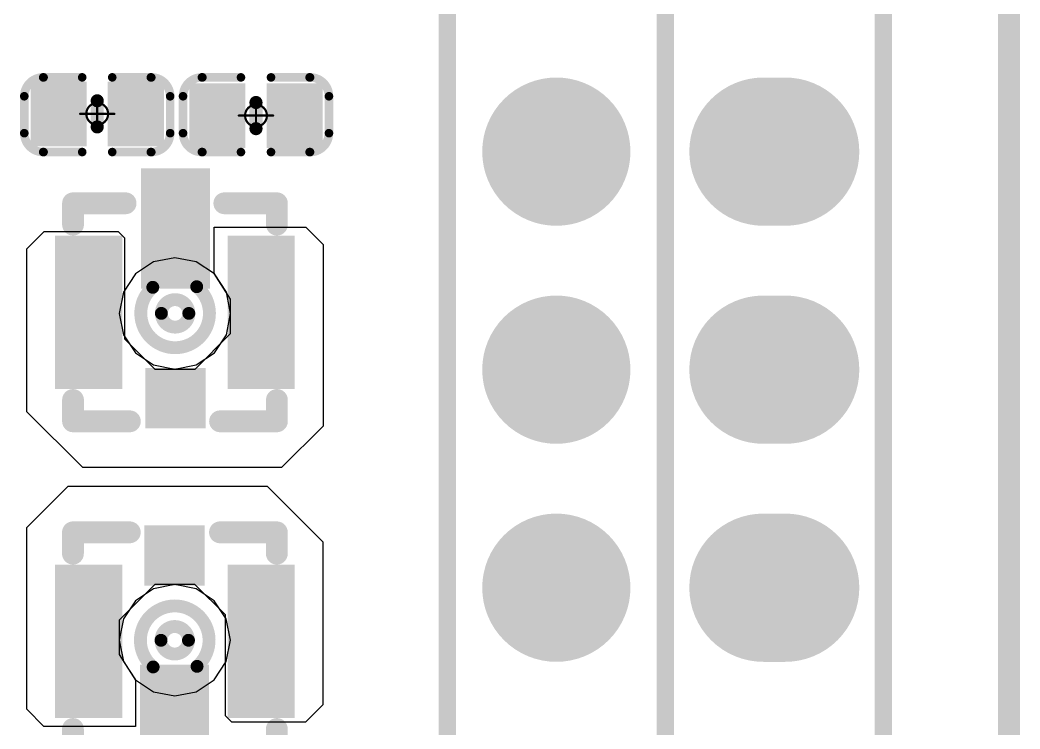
# Model space of a CAD drawing. Header units: millimetres. Extents: x 19.13 to 23.12, y 5.07 to 8.34.
# Drawn here: x 22.6212 to 23.08, y 7.2552 to 7.5803 of the extents above; entities that cross this region are included whole.
import ezdxf

# ---------------------------------------------------------------- set-up
doc = ezdxf.new("R2010")
doc.units = ezdxf.units.MM
doc.header["$MEASUREMENT"] = 0
for name, color, linetype in [('BottomLayer', 5, 'Continuous'), ('BottomOverlay', 54, 'Continuous'), ('BottomPaste', 16, 'Continuous'), ('BottomSolder', 6, 'Continuous'), ('KeepOutLayer', 6, 'Continuous'), ('Mechanical15', 56, 'Continuous'), ('MidLayer1', 16, 'Continuous'), ('MidLayer2', 76, 'Continuous'), ('MidLayer3', 90, 'Continuous'), ('MidLayer4', 156, 'Continuous'), ('MultiLayer', 9, 'Continuous'), ('TopLayer', 1, 'Continuous'), ('TopOverlay', 2, 'Continuous'), ('TopSolder', 216, 'Continuous')]:
    doc.layers.add(name, color=color, linetype=linetype)

# ---------------------------------------------------------------- blocks, each defined once
blk = doc.blocks.new('DIP20X2_492')
at = {"layer": 'BottomLayer', "const_width": 0.06}
for points in [[(-0.005, -1.3), (0.005, -1.3)], [(-0.005, -1.4), (0.005, -1.4)], [(-0.005, -1.5), (0.005, -1.5)]]:
    blk.add_lwpolyline(points, dxfattribs=at)
at = {"layer": 'BottomLayer', "const_width": 0.03}
for points in [[(-0.02, -1.3, 1), (0.01, -1.3, 1)], [(-0.01, -1.3, 1), (0.02, -1.3, 1)], [(0.085, -1.3, 1), (0.115, -1.3, 1)], [(-0.02, -1.4, 1), (0.01, -1.4, 1)], [(-0.01, -1.4, 1), (0.02, -1.4, 1)], [(0.085, -1.4, 1), (0.115, -1.4, 1)], [(-0.02, -1.5, 1), (0.01, -1.5, 1)], [(-0.01, -1.5, 1), (0.02, -1.5, 1)], [(0.085, -1.5, 1), (0.115, -1.5, 1)]]:
    blk.add_lwpolyline(points, format="xyb", close=True, dxfattribs=at)
at = {"layer": 'BottomSolder', "const_width": 0.068}
for points in [[(-0.005, -1.3), (0.005, -1.3)], [(-0.005, -1.4), (0.005, -1.4)], [(-0.005, -1.5), (0.005, -1.5)]]:
    blk.add_lwpolyline(points, dxfattribs=at)
at = {"layer": 'BottomSolder', "const_width": 0.034}
for points in [[(-0.022, -1.3, 1), (0.012, -1.3, 1)], [(-0.012, -1.3, 1), (0.022, -1.3, 1)], [(0.083, -1.3, 1), (0.117, -1.3, 1)], [(-0.022, -1.4, 1), (0.012, -1.4, 1)], [(-0.012, -1.4, 1), (0.022, -1.4, 1)], [(0.083, -1.4, 1), (0.117, -1.4, 1)], [(-0.022, -1.5, 1), (0.012, -1.5, 1)], [(-0.012, -1.5, 1), (0.022, -1.5, 1)], [(0.083, -1.5, 1), (0.117, -1.5, 1)]]:
    blk.add_lwpolyline(points, format="xyb", close=True, dxfattribs=at)
at = {"layer": 'MidLayer1', "const_width": 0.06}
for points in [[(-0.005, -1.3), (0.005, -1.3)], [(-0.005, -1.4), (0.005, -1.4)], [(-0.005, -1.5), (0.005, -1.5)]]:
    blk.add_lwpolyline(points, dxfattribs=at)
at = {"layer": 'MidLayer1', "const_width": 0.03}
for points in [[(-0.02, -1.3, 1), (0.01, -1.3, 1)], [(-0.01, -1.3, 1), (0.02, -1.3, 1)], [(0.085, -1.3, 1), (0.115, -1.3, 1)], [(-0.02, -1.4, 1), (0.01, -1.4, 1)], [(-0.01, -1.4, 1), (0.02, -1.4, 1)], [(0.085, -1.4, 1), (0.115, -1.4, 1)], [(-0.02, -1.5, 1), (0.01, -1.5, 1)], [(-0.01, -1.5, 1), (0.02, -1.5, 1)], [(0.085, -1.5, 1), (0.115, -1.5, 1)]]:
    blk.add_lwpolyline(points, format="xyb", close=True, dxfattribs=at)
at = {"layer": 'MidLayer2', "const_width": 0.06}
for points in [[(-0.005, -1.3), (0.005, -1.3)], [(-0.005, -1.4), (0.005, -1.4)], [(-0.005, -1.5), (0.005, -1.5)]]:
    blk.add_lwpolyline(points, dxfattribs=at)
at = {"layer": 'MidLayer2', "const_width": 0.03}
for points in [[(-0.02, -1.3, 1), (0.01, -1.3, 1)], [(-0.01, -1.3, 1), (0.02, -1.3, 1)], [(0.085, -1.3, 1), (0.115, -1.3, 1)], [(-0.02, -1.4, 1), (0.01, -1.4, 1)], [(-0.01, -1.4, 1), (0.02, -1.4, 1)], [(0.085, -1.4, 1), (0.115, -1.4, 1)], [(-0.02, -1.5, 1), (0.01, -1.5, 1)], [(-0.01, -1.5, 1), (0.02, -1.5, 1)], [(0.085, -1.5, 1), (0.115, -1.5, 1)]]:
    blk.add_lwpolyline(points, format="xyb", close=True, dxfattribs=at)
at = {"layer": 'MidLayer3', "const_width": 0.06}
for points in [[(-0.005, -1.3), (0.005, -1.3)], [(-0.005, -1.4), (0.005, -1.4)], [(-0.005, -1.5), (0.005, -1.5)]]:
    blk.add_lwpolyline(points, dxfattribs=at)
at = {"layer": 'MidLayer3', "const_width": 0.03}
for points in [[(-0.02, -1.3, 1), (0.01, -1.3, 1)], [(-0.01, -1.3, 1), (0.02, -1.3, 1)], [(0.085, -1.3, 1), (0.115, -1.3, 1)], [(-0.02, -1.4, 1), (0.01, -1.4, 1)], [(-0.01, -1.4, 1), (0.02, -1.4, 1)], [(0.085, -1.4, 1), (0.115, -1.4, 1)], [(-0.02, -1.5, 1), (0.01, -1.5, 1)], [(-0.01, -1.5, 1), (0.02, -1.5, 1)], [(0.085, -1.5, 1), (0.115, -1.5, 1)]]:
    blk.add_lwpolyline(points, format="xyb", close=True, dxfattribs=at)
at = {"layer": 'MidLayer4', "const_width": 0.06}
for points in [[(-0.005, -1.3), (0.005, -1.3)], [(-0.005, -1.4), (0.005, -1.4)], [(-0.005, -1.5), (0.005, -1.5)]]:
    blk.add_lwpolyline(points, dxfattribs=at)
at = {"layer": 'MidLayer4', "const_width": 0.03}
for points in [[(-0.02, -1.3, 1), (0.01, -1.3, 1)], [(-0.01, -1.3, 1), (0.02, -1.3, 1)], [(0.085, -1.3, 1), (0.115, -1.3, 1)], [(-0.02, -1.4, 1), (0.01, -1.4, 1)], [(-0.01, -1.4, 1), (0.02, -1.4, 1)], [(0.085, -1.4, 1), (0.115, -1.4, 1)], [(-0.02, -1.5, 1), (0.01, -1.5, 1)], [(-0.01, -1.5, 1), (0.02, -1.5, 1)], [(0.085, -1.5, 1), (0.115, -1.5, 1)]]:
    blk.add_lwpolyline(points, format="xyb", close=True, dxfattribs=at)
at = {"layer": 'MultiLayer', "const_width": 0.06}
for points in [[(-0.005, -1.3), (0.005, -1.3)], [(-0.005, -1.4), (0.005, -1.4)], [(-0.005, -1.5), (0.005, -1.5)]]:
    blk.add_lwpolyline(points, dxfattribs=at)
at = {"layer": 'MultiLayer', "const_width": 0.03}
for points in [[(-0.02, -1.3, 1), (0.01, -1.3, 1)], [(-0.01, -1.3, 1), (0.02, -1.3, 1)], [(0.085, -1.3, 1), (0.115, -1.3, 1)], [(-0.02, -1.4, 1), (0.01, -1.4, 1)], [(-0.01, -1.4, 1), (0.02, -1.4, 1)], [(0.085, -1.4, 1), (0.115, -1.4, 1)], [(-0.02, -1.5, 1), (0.01, -1.5, 1)], [(-0.01, -1.5, 1), (0.02, -1.5, 1)], [(0.085, -1.5, 1), (0.115, -1.5, 1)]]:
    blk.add_lwpolyline(points, format="xyb", close=True, dxfattribs=at)
at = {"layer": 'TopLayer', "const_width": 0.06}
for points in [[(-0.005, -1.3), (0.005, -1.3)], [(-0.005, -1.4), (0.005, -1.4)], [(-0.005, -1.5), (0.005, -1.5)]]:
    blk.add_lwpolyline(points, dxfattribs=at)
at = {"layer": 'TopLayer', "const_width": 0.03}
for points in [[(-0.02, -1.3, 1), (0.01, -1.3, 1)], [(-0.01, -1.3, 1), (0.02, -1.3, 1)], [(0.085, -1.3, 1), (0.115, -1.3, 1)], [(-0.02, -1.4, 1), (0.01, -1.4, 1)], [(-0.01, -1.4, 1), (0.02, -1.4, 1)], [(0.085, -1.4, 1), (0.115, -1.4, 1)], [(-0.02, -1.5, 1), (0.01, -1.5, 1)], [(-0.01, -1.5, 1), (0.02, -1.5, 1)], [(0.085, -1.5, 1), (0.115, -1.5, 1)]]:
    blk.add_lwpolyline(points, format="xyb", close=True, dxfattribs=at)
at = {"layer": 'TopOverlay', "const_width": 0.00787}
for points in [[(-0.05, 0.05), (-0.05, -1.95)], [(0.05, 0.05), (0.05, -1.95)], [(0.05, 0.05), (0.05, -1.95)], [(0.15, 0.05), (0.15, -1.95)]]:
    blk.add_lwpolyline(points, dxfattribs=at)
at = {"layer": 'TopSolder', "const_width": 0.068}
for points in [[(-0.005, -1.3), (0.005, -1.3)], [(-0.005, -1.4), (0.005, -1.4)], [(-0.005, -1.5), (0.005, -1.5)]]:
    blk.add_lwpolyline(points, dxfattribs=at)
at = {"layer": 'TopSolder', "const_width": 0.034}
for points in [[(-0.022, -1.3, 1), (0.012, -1.3, 1)], [(-0.012, -1.3, 1), (0.022, -1.3, 1)], [(0.083, -1.3, 1), (0.117, -1.3, 1)], [(-0.022, -1.4, 1), (0.012, -1.4, 1)], [(-0.012, -1.4, 1), (0.022, -1.4, 1)], [(0.083, -1.4, 1), (0.117, -1.4, 1)], [(-0.022, -1.5, 1), (0.012, -1.5, 1)], [(-0.012, -1.5, 1), (0.022, -1.5, 1)], [(0.083, -1.5, 1), (0.117, -1.5, 1)]]:
    blk.add_lwpolyline(points, format="xyb", close=True, dxfattribs=at)
blk = doc.blocks.new('C0402_B_529')
at = {"layer": 'BottomLayer'}
for points in [[(-0.02657, -0.01083), (-0.00886, -0.01083), (-0.02657, 0.01082), (-0.00886, 0.01082)], [(0.00886, -0.01083), (0.02657, -0.01083), (0.00886, 0.01083), (0.02657, 0.01083)]]:
    blk.add_solid(points, dxfattribs=at)
at = {"layer": 'BottomOverlay', "const_width": 0.00394}
for points in [[(-0.03346, 0.00807, -0.414214), (-0.0248, 0.01673)], [(0.0248, 0.01673, -0.414214), (0.03346, 0.00807)], [(-0.0248, -0.01752, -0.414214), (-0.03346, -0.00886)], [(0.03346, -0.00886, -0.414214), (0.0248, -0.01752)]]:
    blk.add_lwpolyline(points, format="xyb", dxfattribs=at)
at = {"layer": 'BottomOverlay'}
for points, const_width in [([(-0.02578, 0.01673, 1), (-0.02382, 0.01673, 1)], 0.00197), ([(-0.02559, 0.01673, 1), (-0.02362, 0.01673, 1)], 0.00197), ([(-0.00787, 0.01673, 1), (-0.0059, 0.01673, 1)], 0.00197), ([(0.00591, 0.01673, 1), (0.00787, 0.01673, 1)], 0.00197), ([(0.02362, 0.01673, 1), (0.02559, 0.01673, 1)], 0.00197), ([(0.02382, 0.01673, 1), (0.02579, 0.01673, 1)], 0.00197), ([(-0.03445, 0.00807, 1), (-0.03248, 0.00807, 1)], 0.00197), ([(-0.03445, 0.00807, 1), (-0.03248, 0.00807, 1)], 0.00197), ([(0.03248, 0.00807, 1), (0.03445, 0.00807, 1)], 0.00197), ([(0.03248, 0.00807, 1), (0.03445, 0.00807, 1)], 0.00197), ([(-0.0015, 0.006, 1), (0.0015, 0.006, 1)], 0.003), ([(-0.0015, -0.006, 1), (0.0015, -0.006, 1)], 0.003), ([(-0.03445, -0.00886, 1), (-0.03248, -0.00886, 1)], 0.00197), ([(-0.03445, -0.00886, 1), (-0.03248, -0.00886, 1)], 0.00197), ([(0.03248, -0.00886, 1), (0.03445, -0.00886, 1)], 0.00197), ([(0.03248, -0.00886, 1), (0.03445, -0.00886, 1)], 0.00197), ([(-0.02578, -0.01752, 1), (-0.02382, -0.01752, 1)], 0.00197), ([(-0.02559, -0.01752, 1), (-0.02362, -0.01752, 1)], 0.00197), ([(-0.00787, -0.01752, 1), (-0.0059, -0.01752, 1)], 0.00197), ([(0.00591, -0.01752, 1), (0.00787, -0.01752, 1)], 0.00197), ([(0.02362, -0.01752, 1), (0.02559, -0.01752, 1)], 0.00197), ([(0.02382, -0.01752, 1), (0.02579, -0.01752, 1)], 0.00197)]:
    blk.add_lwpolyline(points, format="xyb", close=True, dxfattribs=dict(at, const_width=const_width))
for points, const_width in [([(-0.0246, 0.01673), (-0.00689, 0.01673)], 0.00394), ([(0.00689, 0.01673), (0.02461, 0.01673)], 0.00394), ([(-0.03346, -0.00886), (-0.03346, 0.00807)], 0.00394), ([(0.03346, -0.00886), (0.03346, 0.00807)], 0.00394), ([(0, -0.006), (0, 0.006)], 0.006), ([(-0.0246, -0.01752), (-0.00689, -0.01752)], 0.00394), ([(0.00689, -0.01752), (0.02461, -0.01752)], 0.00394)]:
    blk.add_lwpolyline(points, dxfattribs=dict(at, const_width=const_width))
at = {"layer": 'BottomPaste'}
for points in [[(-0.02657, -0.01083), (-0.00886, -0.01083), (-0.02657, 0.01082), (-0.00886, 0.01082)], [(0.00886, -0.01083), (0.02657, -0.01083), (0.00886, 0.01083), (0.02657, 0.01083)]]:
    blk.add_solid(points, dxfattribs=at)
at = {"layer": 'BottomSolder'}
for points in [[(-0.03057, -0.01483), (-0.00486, -0.01483), (-0.03057, 0.01482), (-0.00486, 0.01482)], [(0.00486, -0.01483), (0.03057, -0.01483), (0.00486, 0.01483), (0.03057, 0.01483)]]:
    blk.add_solid(points, dxfattribs=at)
at = {"layer": 'Mechanical15'}
for points, const_width in [([(0.005, 0, 1), (-0.005, 0, 1)], 0.001), ([(-0.00025, 0.00787, 1), (0.00025, 0.00787, 1)], 0.0005), ([(-0.00812, 0, 1), (-0.00762, 0, 1)], 0.0005), ([(-0.00525, 0, 1), (-0.00475, 0, 1)], 0.0005), ([(0.00475, 0, 1), (0.00525, 0, 1)], 0.0005), ([(0.00763, 0, 1), (0.00813, 0, 1)], 0.0005), ([(-0.00025, -0.00788, 1), (0.00025, -0.00788, 1)], 0.0005)]:
    blk.add_lwpolyline(points, format="xyb", close=True, dxfattribs=dict(at, const_width=const_width))
at = {"layer": 'Mechanical15', "const_width": 0.001}
for points in [[(0, -0.00788), (0, 0.00787)], [(-0.00787, 0), (0.00788, 0)]]:
    blk.add_lwpolyline(points, dxfattribs=at)
blk = doc.blocks.new('C0402_B_530')
at = {"layer": 'BottomLayer'}
for points in [[(-0.02657, -0.01083), (-0.00886, -0.01083), (-0.02657, 0.01082), (-0.00886, 0.01082)], [(0.00886, -0.01083), (0.02657, -0.01083), (0.00886, 0.01083), (0.02657, 0.01083)]]:
    blk.add_solid(points, dxfattribs=at)
at = {"layer": 'BottomOverlay', "const_width": 0.00394}
for points in [[(-0.03346, 0.00807, -0.414214), (-0.0248, 0.01673)], [(0.0248, 0.01673, -0.414214), (0.03346, 0.00807)], [(-0.0248, -0.01752, -0.414214), (-0.03346, -0.00886)], [(0.03346, -0.00886, -0.414214), (0.0248, -0.01752)]]:
    blk.add_lwpolyline(points, format="xyb", dxfattribs=at)
at = {"layer": 'BottomOverlay'}
for points, const_width in [([(-0.02578, 0.01673, 1), (-0.02382, 0.01673, 1)], 0.00197), ([(-0.02559, 0.01673, 1), (-0.02362, 0.01673, 1)], 0.00197), ([(-0.00787, 0.01673, 1), (-0.0059, 0.01673, 1)], 0.00197), ([(0.00591, 0.01673, 1), (0.00787, 0.01673, 1)], 0.00197), ([(0.02362, 0.01673, 1), (0.02559, 0.01673, 1)], 0.00197), ([(0.02382, 0.01673, 1), (0.02579, 0.01673, 1)], 0.00197), ([(-0.03445, 0.00807, 1), (-0.03248, 0.00807, 1)], 0.00197), ([(-0.03445, 0.00807, 1), (-0.03248, 0.00807, 1)], 0.00197), ([(0.03248, 0.00807, 1), (0.03445, 0.00807, 1)], 0.00197), ([(0.03248, 0.00807, 1), (0.03445, 0.00807, 1)], 0.00197), ([(-0.0015, 0.006, 1), (0.0015, 0.006, 1)], 0.003), ([(-0.0015, -0.006, 1), (0.0015, -0.006, 1)], 0.003), ([(-0.03445, -0.00886, 1), (-0.03248, -0.00886, 1)], 0.00197), ([(-0.03445, -0.00886, 1), (-0.03248, -0.00886, 1)], 0.00197), ([(0.03248, -0.00886, 1), (0.03445, -0.00886, 1)], 0.00197), ([(0.03248, -0.00886, 1), (0.03445, -0.00886, 1)], 0.00197), ([(-0.02578, -0.01752, 1), (-0.02382, -0.01752, 1)], 0.00197), ([(-0.02559, -0.01752, 1), (-0.02362, -0.01752, 1)], 0.00197), ([(-0.00787, -0.01752, 1), (-0.0059, -0.01752, 1)], 0.00197), ([(0.00591, -0.01752, 1), (0.00787, -0.01752, 1)], 0.00197), ([(0.02362, -0.01752, 1), (0.02559, -0.01752, 1)], 0.00197), ([(0.02382, -0.01752, 1), (0.02579, -0.01752, 1)], 0.00197)]:
    blk.add_lwpolyline(points, format="xyb", close=True, dxfattribs=dict(at, const_width=const_width))
for points, const_width in [([(-0.00689, 0.01673), (-0.0246, 0.01673)], 0.00394), ([(0.02461, 0.01673), (0.00689, 0.01673)], 0.00394), ([(-0.03346, 0.00807), (-0.03346, -0.00886)], 0.00394), ([(0.03346, 0.00807), (0.03346, -0.00886)], 0.00394), ([(0, 0.006), (0, -0.006)], 0.006), ([(-0.00689, -0.01752), (-0.0246, -0.01752)], 0.00394), ([(0.02461, -0.01752), (0.00689, -0.01752)], 0.00394)]:
    blk.add_lwpolyline(points, dxfattribs=dict(at, const_width=const_width))
at = {"layer": 'BottomPaste'}
for points in [[(-0.02657, -0.01083), (-0.00886, -0.01083), (-0.02657, 0.01082), (-0.00886, 0.01082)], [(0.00886, -0.01083), (0.02657, -0.01083), (0.00886, 0.01083), (0.02657, 0.01083)]]:
    blk.add_solid(points, dxfattribs=at)
at = {"layer": 'BottomSolder'}
for points in [[(-0.03057, -0.01483), (-0.00486, -0.01483), (-0.03057, 0.01482), (-0.00486, 0.01482)], [(0.00486, -0.01483), (0.03057, -0.01483), (0.00486, 0.01483), (0.03057, 0.01483)]]:
    blk.add_solid(points, dxfattribs=at)
at = {"layer": 'Mechanical15'}
for points, const_width in [([(0.005, 0, 1), (-0.005, 0, 1)], 0.001), ([(-0.00025, 0.00787, 1), (0.00025, 0.00787, 1)], 0.0005), ([(-0.00812, 0, 1), (-0.00762, 0, 1)], 0.0005), ([(-0.00525, 0, 1), (-0.00475, 0, 1)], 0.0005), ([(0.00475, 0, 1), (0.00525, 0, 1)], 0.0005), ([(0.00763, 0, 1), (0.00813, 0, 1)], 0.0005), ([(-0.00025, -0.00788, 1), (0.00025, -0.00788, 1)], 0.0005)]:
    blk.add_lwpolyline(points, format="xyb", close=True, dxfattribs=dict(at, const_width=const_width))
at = {"layer": 'Mechanical15', "const_width": 0.001}
for points in [[(0, 0.00787), (0, -0.00788)], [(0.00788, 0), (-0.00787, 0)]]:
    blk.add_lwpolyline(points, dxfattribs=at)
blk = doc.blocks.new('IPEX_SMD_BWIPX_4_001E_B_533')
at = {"layer": 'BottomLayer'}
for points in [[(-0.01004, 0.02904), (0.00965, 0.02904), (-0.01004, 0.04872), (0.00965, 0.04872)], [(-0.05098, -0.03159), (-0.02815, -0.03159), (-0.05098, 0.03061), (-0.02815, 0.03061)], [(0.02815, -0.03159), (0.05098, -0.03159), (0.02815, 0.03061), (0.05098, 0.03061)], [(-0.01201, -0.0625), (0.01161, -0.0625), (-0.01201, -0.01526), (0.01161, -0.01526)]]:
    blk.add_solid(points, dxfattribs=at)
at = {"layer": 'BottomOverlay', "const_width": 0.01}
for points in [[(-0.02177, 0.04951), (-0.04677, 0.04951)], [(-0.04677, 0.04951), (-0.04677, 0.03971)], [(-0.02068, 0.04951), (-0.02177, 0.04951)], [(0.02177, 0.04951), (0.02068, 0.04951)], [(0.04677, 0.04951), (0.02177, 0.04951)], [(0.04677, 0.04951), (0.04677, 0.03971)], [(-0.04677, -0.04069), (-0.04677, -0.05049)], [(0.04677, -0.04069), (0.04677, -0.05049)], [(-0.02265, -0.05049), (-0.04677, -0.05049)], [(0.04677, -0.05049), (0.02265, -0.05049)]]:
    blk.add_lwpolyline(points, dxfattribs=at)
at = {"layer": 'BottomOverlay'}
for points, const_width in [([(-0.04927, 0.04951, 1), (-0.04427, 0.04951, 1)], 0.005), ([(-0.04927, 0.04951, 1), (-0.04427, 0.04951, 1)], 0.005), ([(-0.02427, 0.04951, 1), (-0.01927, 0.04951, 1)], 0.005), ([(-0.02427, 0.04951, 1), (-0.01927, 0.04951, 1)], 0.005), ([(-0.02318, 0.04951, 1), (-0.01818, 0.04951, 1)], 0.005), ([(0.01818, 0.04951, 1), (0.02318, 0.04951, 1)], 0.005), ([(0.01927, 0.04951, 1), (0.02427, 0.04951, 1)], 0.005), ([(0.01927, 0.04951, 1), (0.02427, 0.04951, 1)], 0.005), ([(0.04427, 0.04951, 1), (0.04927, 0.04951, 1)], 0.005), ([(0.04427, 0.04951, 1), (0.04927, 0.04951, 1)], 0.005), ([(-0.04927, 0.03971, 1), (-0.04427, 0.03971, 1)], 0.005), ([(0.04427, 0.03971, 1), (0.04927, 0.03971, 1)], 0.005), ([(0.00623, 0, 1), (-0.00637, 0, 1)], 0.00591), ([(-0.00784, 0, 1), (-0.00489, 0, 1)], 0.00295), ([(0.00476, 0, 1), (0.00771, 0, 1)], 0.00295), ([(0.0087, -0.01196, 1), (0.01166, -0.01196, 1)], 0.00295), ([(-0.01145, -0.01224, 1), (-0.0085, -0.01224, 1)], 0.00295), ([(-0.04927, -0.04069, 1), (-0.04427, -0.04069, 1)], 0.005), ([(0.04427, -0.04069, 1), (0.04927, -0.04069, 1)], 0.005), ([(-0.04927, -0.05049, 1), (-0.04427, -0.05049, 1)], 0.005), ([(-0.04927, -0.05049, 1), (-0.04427, -0.05049, 1)], 0.005), ([(-0.02515, -0.05049, 1), (-0.02015, -0.05049, 1)], 0.005), ([(0.02015, -0.05049, 1), (0.02515, -0.05049, 1)], 0.005), ([(0.04427, -0.05049, 1), (0.04927, -0.05049, 1)], 0.005), ([(0.04427, -0.05049, 1), (0.04927, -0.05049, 1)], 0.005)]:
    blk.add_lwpolyline(points, format="xyb", close=True, dxfattribs=dict(at, const_width=const_width))
at = {"layer": 'BottomOverlay', "const_width": 0.00591}
blk.add_lwpolyline([(-0.00998, -0.01224, -2.762771), (0.01018, -0.01196)], format="xyb", dxfattribs=at)
at = {"layer": 'BottomPaste'}
for points in [[(-0.01004, 0.02904), (0.00965, 0.02904), (-0.01004, 0.04872), (0.00965, 0.04872)], [(-0.05098, -0.03159), (-0.02815, -0.03159), (-0.05098, 0.03061), (-0.02815, 0.03061)], [(0.02815, -0.03159), (0.05098, -0.03159), (0.02815, 0.03061), (0.05098, 0.03061)], [(-0.01201, -0.0625), (0.01161, -0.0625), (-0.01201, -0.01526), (0.01161, -0.01526)]]:
    blk.add_solid(points, dxfattribs=at)
at = {"layer": 'BottomSolder'}
for points in [[(-0.01404, 0.02504), (0.01365, 0.02504), (-0.01404, 0.05272), (0.01365, 0.05272)], [(-0.05498, -0.03559), (-0.02415, -0.03559), (-0.05498, 0.03461), (-0.02415, 0.03461)], [(0.02415, -0.03559), (0.05498, -0.03559), (0.02415, 0.03461), (0.05498, 0.03461)], [(-0.01601, -0.0665), (0.01561, -0.0665), (-0.01601, -0.01126), (0.01561, -0.01126)]]:
    blk.add_solid(points, dxfattribs=at)
blk = doc.blocks.new('IPEX_SMD_BWIPX_4_001E_B_534')
at = {"layer": 'BottomLayer'}
for points in [[(-0.01004, 0.02904), (0.00965, 0.02904), (-0.01004, 0.04872), (0.00965, 0.04872)], [(-0.05098, -0.03159), (-0.02815, -0.03159), (-0.05098, 0.03061), (-0.02815, 0.03061)], [(0.02815, -0.03159), (0.05098, -0.03159), (0.02815, 0.03061), (0.05098, 0.03061)], [(-0.01201, -0.0625), (0.01161, -0.0625), (-0.01201, -0.01526), (0.01161, -0.01526)]]:
    blk.add_solid(points, dxfattribs=at)
at = {"layer": 'BottomOverlay', "const_width": 0.01}
for points in [[(-0.04677, 0.04951), (-0.02177, 0.04951)], [(-0.04677, 0.03971), (-0.04677, 0.04951)], [(-0.02177, 0.04951), (-0.02068, 0.04951)], [(0.02068, 0.04951), (0.02177, 0.04951)], [(0.02177, 0.04951), (0.04677, 0.04951)], [(0.04677, 0.03971), (0.04677, 0.04951)], [(-0.04677, -0.05049), (-0.04677, -0.04069)], [(0.04677, -0.05049), (0.04677, -0.04069)], [(-0.04677, -0.05049), (-0.02265, -0.05049)], [(0.02265, -0.05049), (0.04677, -0.05049)]]:
    blk.add_lwpolyline(points, dxfattribs=at)
at = {"layer": 'BottomOverlay'}
for points, const_width in [([(-0.04927, 0.04951, 1), (-0.04427, 0.04951, 1)], 0.005), ([(-0.04927, 0.04951, 1), (-0.04427, 0.04951, 1)], 0.005), ([(-0.02427, 0.04951, 1), (-0.01927, 0.04951, 1)], 0.005), ([(-0.02427, 0.04951, 1), (-0.01927, 0.04951, 1)], 0.005), ([(-0.02318, 0.04951, 1), (-0.01818, 0.04951, 1)], 0.005), ([(0.01818, 0.04951, 1), (0.02318, 0.04951, 1)], 0.005), ([(0.01927, 0.04951, 1), (0.02427, 0.04951, 1)], 0.005), ([(0.01927, 0.04951, 1), (0.02427, 0.04951, 1)], 0.005), ([(0.04427, 0.04951, 1), (0.04927, 0.04951, 1)], 0.005), ([(0.04427, 0.04951, 1), (0.04927, 0.04951, 1)], 0.005), ([(-0.04927, 0.03971, 1), (-0.04427, 0.03971, 1)], 0.005), ([(0.04427, 0.03971, 1), (0.04927, 0.03971, 1)], 0.005), ([(0.00623, 0, 1), (-0.00637, 0, 1)], 0.00591), ([(-0.00784, 0, 1), (-0.00489, 0, 1)], 0.00295), ([(0.00476, 0, 1), (0.00771, 0, 1)], 0.00295), ([(0.0087, -0.01196, 1), (0.01166, -0.01196, 1)], 0.00295), ([(-0.01145, -0.01224, 1), (-0.0085, -0.01224, 1)], 0.00295), ([(-0.04927, -0.04069, 1), (-0.04427, -0.04069, 1)], 0.005), ([(0.04427, -0.04069, 1), (0.04927, -0.04069, 1)], 0.005), ([(-0.04927, -0.05049, 1), (-0.04427, -0.05049, 1)], 0.005), ([(-0.04927, -0.05049, 1), (-0.04427, -0.05049, 1)], 0.005), ([(-0.02515, -0.05049, 1), (-0.02015, -0.05049, 1)], 0.005), ([(0.02015, -0.05049, 1), (0.02515, -0.05049, 1)], 0.005), ([(0.04427, -0.05049, 1), (0.04927, -0.05049, 1)], 0.005), ([(0.04427, -0.05049, 1), (0.04927, -0.05049, 1)], 0.005)]:
    blk.add_lwpolyline(points, format="xyb", close=True, dxfattribs=dict(at, const_width=const_width))
at = {"layer": 'BottomOverlay', "const_width": 0.00591}
blk.add_lwpolyline([(-0.00998, -0.01224, -2.762771), (0.01018, -0.01196)], format="xyb", dxfattribs=at)
at = {"layer": 'BottomPaste'}
for points in [[(-0.01004, 0.02904), (0.00965, 0.02904), (-0.01004, 0.04872), (0.00965, 0.04872)], [(-0.05098, -0.03159), (-0.02815, -0.03159), (-0.05098, 0.03061), (-0.02815, 0.03061)], [(0.02815, -0.03159), (0.05098, -0.03159), (0.02815, 0.03061), (0.05098, 0.03061)], [(-0.01201, -0.0625), (0.01161, -0.0625), (-0.01201, -0.01526), (0.01161, -0.01526)]]:
    blk.add_solid(points, dxfattribs=at)
at = {"layer": 'BottomSolder'}
for points in [[(-0.01404, 0.02504), (0.01365, 0.02504), (-0.01404, 0.05272), (0.01365, 0.05272)], [(-0.05498, -0.03559), (-0.02415, -0.03559), (-0.05498, 0.03461), (-0.02415, 0.03461)], [(0.02415, -0.03559), (0.05498, -0.03559), (0.02415, 0.03461), (0.05498, 0.03461)], [(-0.01601, -0.0665), (0.01561, -0.0665), (-0.01601, -0.01126), (0.01561, -0.01126)]]:
    blk.add_solid(points, dxfattribs=at)

msp = doc.modelspace()

# ---------------------------------------------------------------- linework, layer by layer
at = {"layer": 'BottomLayer'}
for p, q in [((22.62441, 7.47543), (22.63233, 7.48335)), ((22.63233, 7.48335), (22.66618, 7.48335)), ((22.66618, 7.48335), (22.66916, 7.48038)), ((22.71031, 7.46414), (22.71031, 7.48527)), ((22.71031, 7.48527), (22.75236, 7.48527)), ((22.75236, 7.48527), (22.76023, 7.4774)), ((22.66916, 7.48038), (22.66916, 7.43418)), ((22.62441, 7.40063), (22.62441, 7.47543)), ((22.76023, 7.4774), (22.76023, 7.39403)), ((22.68253, 7.46938), (22.67424, 7.46385)), ((22.69231, 7.47133), (22.68253, 7.46938)), ((22.69231, 7.47133), (22.69231, 7.47133)), ((22.70208, 7.46938), (22.69231, 7.47133)), ((22.71037, 7.46385), (22.70208, 7.46938)), ((22.67424, 7.46385), (22.6687, 7.45556)), ((22.71785, 7.45229), (22.71031, 7.46414)), ((22.71591, 7.45556), (22.71037, 7.46385)), ((22.6687, 7.45556), (22.66676, 7.44578)), ((22.71785, 7.44578), (22.71591, 7.45556)), ((22.71785, 7.43658), (22.71785, 7.45229)), ((22.66676, 7.44578), (22.66676, 7.44578)), ((22.66676, 7.44578), (22.6687, 7.43601)), ((22.71591, 7.43601), (22.71785, 7.44578)), ((22.71785, 7.44578), (22.71785, 7.44578)), ((22.6687, 7.43601), (22.67424, 7.42772)), ((22.66916, 7.43418), (22.68311, 7.42022)), ((22.70152, 7.42025), (22.71785, 7.43658)), ((22.71037, 7.42772), (22.71591, 7.43601)), ((22.67424, 7.42772), (22.68253, 7.42218)), ((22.70208, 7.42218), (22.71037, 7.42772)), ((22.68253, 7.42218), (22.69231, 7.42024)), ((22.68311, 7.42022), (22.70152, 7.42025)), ((22.69231, 7.42024), (22.70208, 7.42218)), ((22.69231, 7.42024), (22.69231, 7.42024)), ((22.65, 7.37503), (22.62441, 7.40063)), ((22.76023, 7.39403), (22.74124, 7.37503)), ((22.74124, 7.37503), (22.65, 7.37503)), ((22.62434, 7.3476), (22.64333, 7.36659)), ((22.64333, 7.36659), (22.73458, 7.36659)), ((22.73458, 7.36659), (22.76017, 7.341)), ((22.62434, 7.26423), (22.62434, 7.3476)), ((22.76017, 7.341), (22.76017, 7.2662)), ((22.68305, 7.32138), (22.66672, 7.30505)), ((22.6825, 7.31945), (22.67421, 7.31391)), ((22.69227, 7.32139), (22.6825, 7.31945)), ((22.70147, 7.32141), (22.68305, 7.32138)), ((22.70205, 7.31945), (22.69227, 7.32139)), ((22.69227, 7.32139), (22.69227, 7.32139)), ((22.71542, 7.30745), (22.70147, 7.32141)), ((22.71034, 7.31391), (22.70205, 7.31945)), ((22.67421, 7.31391), (22.66867, 7.30562)), ((22.71587, 7.30562), (22.71034, 7.31391)), ((22.66672, 7.30505), (22.66673, 7.28934)), ((22.66867, 7.30562), (22.66673, 7.29585)), ((22.71542, 7.26125), (22.71542, 7.30745)), ((22.71782, 7.29585), (22.71587, 7.30562)), ((22.66673, 7.29585), (22.66673, 7.29585)), ((22.66673, 7.29585), (22.66867, 7.28607)), ((22.71587, 7.28607), (22.71782, 7.29585)), ((22.71782, 7.29585), (22.71782, 7.29585)), ((22.66673, 7.28934), (22.67426, 7.27749)), ((22.66867, 7.28607), (22.67421, 7.27778)), ((22.71034, 7.27778), (22.71587, 7.28607)), ((22.67421, 7.27778), (22.6825, 7.27225)), ((22.67426, 7.27749), (22.67426, 7.25636)), ((22.70205, 7.27225), (22.71034, 7.27778)), ((22.6825, 7.27225), (22.69227, 7.2703)), ((22.69227, 7.2703), (22.70205, 7.27225)), ((22.69227, 7.2703), (22.69227, 7.2703)), ((22.63222, 7.25636), (22.62434, 7.26423)), ((22.76017, 7.2662), (22.75225, 7.25828)), ((22.71839, 7.25828), (22.71542, 7.26125)), ((22.75225, 7.25828), (22.71839, 7.25828)), ((22.67426, 7.25636), (22.63222, 7.25636))]:
    msp.add_line(p, q, dxfattribs=at)
at = {"layer": 'KeepOutLayer', "const_width": 0.01}
msp.add_lwpolyline([(23.07489, 5.18225), (23.07499, 8.2457)], dxfattribs=at)
at = {"layer": 'MidLayer1'}
for p, q in [((22.68253, 7.46938), (22.67424, 7.46385)), ((22.69231, 7.47133), (22.68253, 7.46938)), ((22.70208, 7.46938), (22.69231, 7.47133)), ((22.69231, 7.47133), (22.69231, 7.47133)), ((22.71037, 7.46385), (22.70208, 7.46938)), ((22.67424, 7.46385), (22.6687, 7.45556)), ((22.71591, 7.45556), (22.71037, 7.46385)), ((22.6687, 7.45556), (22.66676, 7.44578)), ((22.71785, 7.44578), (22.71591, 7.45556)), ((22.66676, 7.44578), (22.66676, 7.44578)), ((22.66676, 7.44578), (22.6687, 7.43601)), ((22.71591, 7.43601), (22.71785, 7.44578)), ((22.71785, 7.44578), (22.71785, 7.44578)), ((22.6687, 7.43601), (22.67424, 7.42772)), ((22.71037, 7.42772), (22.71591, 7.43601)), ((22.67424, 7.42772), (22.68253, 7.42218)), ((22.70208, 7.42218), (22.71037, 7.42772)), ((22.68253, 7.42218), (22.69231, 7.42024)), ((22.69231, 7.42024), (22.70208, 7.42218)), ((22.69231, 7.42024), (22.69231, 7.42024)), ((22.6825, 7.31945), (22.67421, 7.31391)), ((22.69227, 7.32139), (22.6825, 7.31945)), ((22.70205, 7.31945), (22.69227, 7.32139)), ((22.69227, 7.32139), (22.69227, 7.32139)), ((22.71034, 7.31391), (22.70205, 7.31945)), ((22.67421, 7.31391), (22.66867, 7.30562)), ((22.71587, 7.30562), (22.71034, 7.31391)), ((22.66867, 7.30562), (22.66673, 7.29585)), ((22.71782, 7.29585), (22.71587, 7.30562)), ((22.66673, 7.29585), (22.66673, 7.29585)), ((22.66673, 7.29585), (22.66867, 7.28607)), ((22.71587, 7.28607), (22.71782, 7.29585)), ((22.71782, 7.29585), (22.71782, 7.29585)), ((22.66867, 7.28607), (22.67421, 7.27778)), ((22.71034, 7.27778), (22.71587, 7.28607)), ((22.67421, 7.27778), (22.6825, 7.27225)), ((22.70205, 7.27225), (22.71034, 7.27778)), ((22.6825, 7.27225), (22.69227, 7.2703)), ((22.69227, 7.2703), (22.70205, 7.27225)), ((22.69227, 7.2703), (22.69227, 7.2703))]:
    msp.add_line(p, q, dxfattribs=at)
at = {"layer": 'MidLayer2'}
for p, q in [((22.68253, 7.46938), (22.67424, 7.46385)), ((22.69231, 7.47133), (22.68253, 7.46938)), ((22.70208, 7.46938), (22.69231, 7.47133)), ((22.69231, 7.47133), (22.69231, 7.47133)), ((22.71037, 7.46385), (22.70208, 7.46938)), ((22.67424, 7.46385), (22.6687, 7.45556)), ((22.71591, 7.45556), (22.71037, 7.46385)), ((22.6687, 7.45556), (22.66676, 7.44578)), ((22.71785, 7.44578), (22.71591, 7.45556)), ((22.66676, 7.44578), (22.66676, 7.44578)), ((22.66676, 7.44578), (22.6687, 7.43601)), ((22.71591, 7.43601), (22.71785, 7.44578)), ((22.71785, 7.44578), (22.71785, 7.44578)), ((22.6687, 7.43601), (22.67424, 7.42772)), ((22.71037, 7.42772), (22.71591, 7.43601)), ((22.67424, 7.42772), (22.68253, 7.42218)), ((22.70208, 7.42218), (22.71037, 7.42772)), ((22.68253, 7.42218), (22.69231, 7.42024)), ((22.69231, 7.42024), (22.70208, 7.42218)), ((22.69231, 7.42024), (22.69231, 7.42024)), ((22.6825, 7.31945), (22.67421, 7.31391)), ((22.69227, 7.32139), (22.6825, 7.31945)), ((22.70205, 7.31945), (22.69227, 7.32139)), ((22.69227, 7.32139), (22.69227, 7.32139)), ((22.71034, 7.31391), (22.70205, 7.31945)), ((22.67421, 7.31391), (22.66867, 7.30562)), ((22.71587, 7.30562), (22.71034, 7.31391)), ((22.66867, 7.30562), (22.66673, 7.29585)), ((22.71782, 7.29585), (22.71587, 7.30562)), ((22.66673, 7.29585), (22.66673, 7.29585)), ((22.66673, 7.29585), (22.66867, 7.28607)), ((22.71587, 7.28607), (22.71782, 7.29585)), ((22.71782, 7.29585), (22.71782, 7.29585)), ((22.66867, 7.28607), (22.67421, 7.27778)), ((22.71034, 7.27778), (22.71587, 7.28607)), ((22.67421, 7.27778), (22.6825, 7.27225)), ((22.70205, 7.27225), (22.71034, 7.27778)), ((22.6825, 7.27225), (22.69227, 7.2703)), ((22.69227, 7.2703), (22.70205, 7.27225)), ((22.69227, 7.2703), (22.69227, 7.2703))]:
    msp.add_line(p, q, dxfattribs=at)
at = {"layer": 'TopLayer'}
for p, q in [((22.68253, 7.46938), (22.67424, 7.46385)), ((22.69231, 7.47133), (22.68253, 7.46938)), ((22.70208, 7.46938), (22.69231, 7.47133)), ((22.69231, 7.47133), (22.69231, 7.47133)), ((22.71037, 7.46385), (22.70208, 7.46938)), ((22.67424, 7.46385), (22.6687, 7.45556)), ((22.71591, 7.45556), (22.71037, 7.46385)), ((22.6687, 7.45556), (22.66676, 7.44578)), ((22.71785, 7.44578), (22.71591, 7.45556)), ((22.66676, 7.44578), (22.66676, 7.44578)), ((22.66676, 7.44578), (22.6687, 7.43601)), ((22.71591, 7.43601), (22.71785, 7.44578)), ((22.71785, 7.44578), (22.71785, 7.44578)), ((22.6687, 7.43601), (22.67424, 7.42772)), ((22.71037, 7.42772), (22.71591, 7.43601)), ((22.67424, 7.42772), (22.68253, 7.42218)), ((22.70208, 7.42218), (22.71037, 7.42772)), ((22.68253, 7.42218), (22.69231, 7.42024)), ((22.69231, 7.42024), (22.70208, 7.42218)), ((22.69231, 7.42024), (22.69231, 7.42024)), ((22.6825, 7.31945), (22.67421, 7.31391)), ((22.69227, 7.32139), (22.6825, 7.31945)), ((22.70205, 7.31945), (22.69227, 7.32139)), ((22.69227, 7.32139), (22.69227, 7.32139)), ((22.71034, 7.31391), (22.70205, 7.31945)), ((22.67421, 7.31391), (22.66867, 7.30562)), ((22.71587, 7.30562), (22.71034, 7.31391)), ((22.66867, 7.30562), (22.66673, 7.29585)), ((22.71782, 7.29585), (22.71587, 7.30562)), ((22.66673, 7.29585), (22.66673, 7.29585)), ((22.66673, 7.29585), (22.66867, 7.28607)), ((22.71587, 7.28607), (22.71782, 7.29585)), ((22.71782, 7.29585), (22.71782, 7.29585)), ((22.66867, 7.28607), (22.67421, 7.27778)), ((22.71034, 7.27778), (22.71587, 7.28607)), ((22.67421, 7.27778), (22.6825, 7.27225)), ((22.70205, 7.27225), (22.71034, 7.27778)), ((22.6825, 7.27225), (22.69227, 7.2703)), ((22.69227, 7.2703), (22.70205, 7.27225)), ((22.69227, 7.2703), (22.69227, 7.2703))]:
    msp.add_line(p, q, dxfattribs=at)

# ---------------------------------------------------------------- block references
for name, p, rotation in [('DIP20X2_492', (22.96727, 6.01996), 180), ('C0402_B_529', (22.65664, 7.53729), 360), ('C0402_B_530', (22.72948, 7.5365), 180), ('IPEX_SMD_BWIPX_4_001E_B_533', (22.69231, 7.44578), 180), ('IPEX_SMD_BWIPX_4_001E_B_534', (22.69227, 7.29585), 360)]:
    msp.add_blockref(name, p, dxfattribs=dict(rotation=rotation))

doc.saveas('drawing.dxf')
